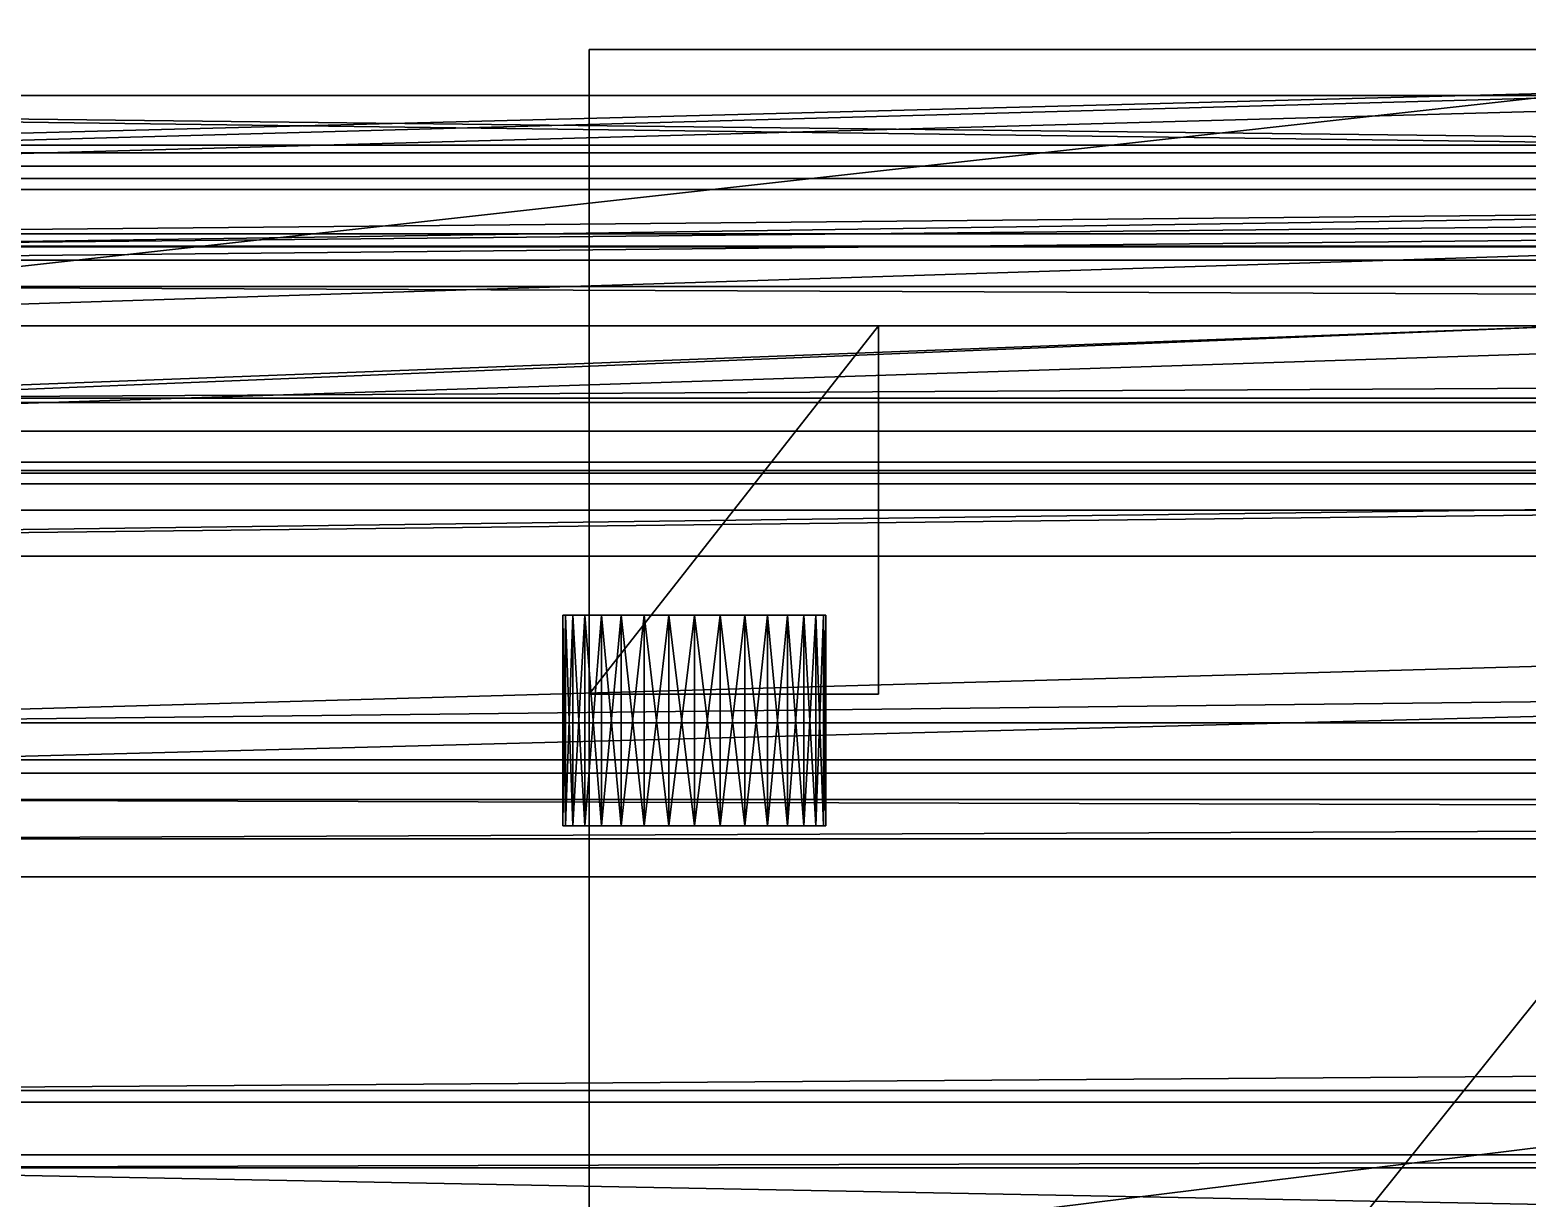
# Model space of a CAD drawing. Header units: millimetres. Extents: x -18 to 4450, y -985 to 970.
# Drawn here: x 1277.5 to 1391.3, y -878.3 to -789.5 of the extents above; entities that cross this region are included whole.
import ezdxf

# ---------------------------------------------------------------- set-up
doc = ezdxf.new("R2010")
doc.units = ezdxf.units.MM
for name, color, linetype in [('body__left_beltline_trim_front_door', 9, 'CONTINUOUS'), ('body__left_door_open_reference', 40, 'CONTINUOUS'), ('body__left_door_outer_skin_lower_pressing', 40, 'CONTINUOUS'), ('body__left_door_outer_skin_tapered_surface', 40, 'CONTINUOUS'), ('body__left_door_outer_skin_upper_pressing', 8, 'CONTINUOUS'), ('body__left_door_skin_lower_recess_shadow', 8, 'CONTINUOUS'), ('body__left_door_window_bottom_frame', 250, 'CONTINUOUS'), ('body__left_door_window_top_frame', 250, 'CONTINUOUS'), ('body__left_front_door_lower_weather_strip', 250, 'CONTINUOUS'), ('body__left_mirror_arm', 9, 'CONTINUOUS'), ('body__left_mirror_mount_screw_1', 9, 'CONTINUOUS'), ('body__left_mirror_mount_screw_2', 9, 'CONTINUOUS'), ('body__left_side_step_tread_strip_2', 9, 'CONTINUOUS'), ('hard_top__left_hardtop_lower_retainer_rail', 9, 'CONTINUOUS'), ('hard_top__left_hardtop_lower_side_roll_surface', 8, 'CONTINUOUS'), ('hard_top__left_hardtop_side_panel', 40, 'CONTINUOUS'), ('hard_top__left_hardtop_side_tapered_upper_skin', 40, 'CONTINUOUS'), ('hard_top__left_hardtop_vertical_joint_1', 250, 'CONTINUOUS'), ('hard_top__left_roof_drip_rail_outer_shadow', 8, 'CONTINUOUS')]:
    doc.layers.add(name, color=color, linetype=linetype)

msp = doc.modelspace()

# ---------------------------------------------------------------- linework, layer by layer
at = {"layer": 'body__left_beltline_trim_front_door'}
for points in [[(1139.999986, -823.000014, 1118.000031), (1139.999986, -823.000014, 1146.000028), (1919.999957, -823.000014, 1146.000028)], [(1139.999986, -823.000014, 1118.000031), (1919.999957, -823.000014, 1146.000028), (1919.999957, -823.000014, 1118.000031)], [(1139.999986, -845.000029, 1146.000028), (1919.999957, -845.000029, 1146.000028), (1919.999957, -823.000014, 1146.000028)], [(1139.999986, -845.000029, 1146.000028), (1919.999957, -823.000014, 1146.000028), (1139.999986, -823.000014, 1146.000028)], [(1139.999986, -845.000029, 1118.000031), (1139.999986, -823.000014, 1118.000031), (1919.999957, -823.000014, 1118.000031)], [(1139.999986, -845.000029, 1118.000031), (1919.999957, -823.000014, 1118.000031), (1919.999957, -845.000029, 1118.000031)], [(1139.999986, -845.000029, 1118.000031), (1919.999957, -845.000029, 1118.000031), (1919.999957, -845.000029, 1146.000028)], [(1139.999986, -845.000029, 1118.000031), (1919.999957, -845.000029, 1146.000028), (1139.999986, -845.000029, 1146.000028)]]:
    msp.add_3dface(points, dxfattribs=at)
at = {"layer": 'body__left_door_open_reference'}
for points in [[(1194.700003, -875, 774.699986), (1194.700003, -875, 1595.299959), (1965.299964, -875, 1595.299959)], [(1194.700003, -875, 774.699986), (1965.299964, -875, 1595.299959), (1965.299964, -875, 774.699986)], [(1194.700003, -875, 774.699986), (1194.700003, -889.699996, 759.99999), (1965.299964, -889.699996, 759.99999)], [(1194.700003, -875, 774.699986), (1965.299964, -889.699996, 759.99999), (1965.299964, -875, 774.699986)], [(1194.700003, -875, 1595.299959), (1194.700003, -889.699996, 1610.000014), (1965.299964, -889.699996, 1610.000014)], [(1194.700003, -875, 1595.299959), (1965.299964, -889.699996, 1610.000014), (1965.299964, -875, 1595.299959)]]:
    msp.add_3dface(points, dxfattribs=at)
at = {"layer": 'body__left_door_outer_skin_lower_pressing'}
for points in [[(1242.140055, -799.860001, 949.999988), (1952.859998, -799.860001, 949.999988), (1952.859998, -780.139983, 949.999988)], [(1242.140055, -799.860001, 949.999988), (1952.859998, -780.139983, 949.999988), (1242.140055, -780.139983, 949.999988)], [(1242.140055, -799.860001, 845.000029), (1242.140055, -780.139983, 845.000029), (1952.859998, -780.139983, 845.000029)], [(1242.140055, -799.860001, 845.000029), (1952.859998, -780.139983, 845.000029), (1952.859998, -799.860001, 845.000029)], [(1242.140055, -806.999981, 852.140009), (1242.140055, -799.860001, 845.000029), (1952.859998, -799.860001, 845.000029)], [(1242.140055, -806.999981, 852.140009), (1952.859998, -799.860001, 845.000029), (1952.859998, -806.999981, 852.140009)], [(1242.140055, -806.999981, 942.860007), (1242.140055, -799.860001, 949.999988), (1952.859998, -799.860001, 949.999988)], [(1242.140055, -806.999981, 942.860007), (1952.859998, -799.860001, 949.999988), (1952.859998, -806.999981, 942.860007)], [(1242.140055, -806.999981, 852.140009), (1952.859998, -806.999981, 852.140009), (1952.859998, -806.999981, 942.860007)], [(1242.140055, -806.999981, 852.140009), (1952.859998, -806.999981, 942.860007), (1242.140055, -806.999981, 942.860007)]]:
    msp.add_3dface(points, dxfattribs=at)
at = {"layer": 'body__left_door_outer_skin_tapered_surface'}
for points in [[(1128.000021, -824.000001, 748.000026), (1128.000021, -734.000027, 748.000026), (1937.999964, -734.000027, 748.000026)], [(1128.000021, -824.000001, 748.000026), (1937.999964, -734.000027, 748.000026), (1937.999964, -824.000001, 748.000026)], [(1128.000021, -824.000001, 1269.999981), (1937.999964, -824.000001, 1307.999969), (1937.999964, -734.000027, 1307.999969)], [(1128.000021, -824.000001, 1269.999981), (1937.999964, -734.000027, 1307.999969), (1128.000021, -734.000027, 1269.999981)], [(1937.999964, -824.000001, 748.000026), (1937.999964, -824.000001, 1307.999969), (1128.000021, -824.000001, 1269.999981)], [(1937.999964, -824.000001, 748.000026), (1128.000021, -824.000001, 1269.999981), (1128.000021, -824.000001, 748.000026)]]:
    msp.add_3dface(points, dxfattribs=at)
at = {"layer": 'body__left_door_outer_skin_upper_pressing'}
for points in [[(1242.140055, -798.860013, 1110.000014), (1952.859998, -798.860013, 1110.000014), (1952.859998, -779.139996, 1110.000014)], [(1242.140055, -798.860013, 1110.000014), (1952.859998, -779.139996, 1110.000014), (1242.140055, -779.139996, 1110.000014)], [(1242.140055, -798.860013, 1039.999962), (1242.140055, -779.139996, 1039.999962), (1952.859998, -779.139996, 1039.999962)], [(1242.140055, -798.860013, 1039.999962), (1952.859998, -779.139996, 1039.999962), (1952.859998, -798.860013, 1039.999962)], [(1242.140055, -805.999994, 1047.140002), (1242.140055, -798.860013, 1039.999962), (1952.859998, -798.860013, 1039.999962)], [(1242.140055, -805.999994, 1047.140002), (1952.859998, -798.860013, 1039.999962), (1952.859998, -805.999994, 1047.140002)], [(1242.140055, -805.999994, 1102.859974), (1242.140055, -798.860013, 1110.000014), (1952.859998, -798.860013, 1110.000014)], [(1242.140055, -805.999994, 1102.859974), (1952.859998, -798.860013, 1110.000014), (1952.859998, -805.999994, 1102.859974)], [(1242.140055, -805.999994, 1047.140002), (1952.859998, -805.999994, 1047.140002), (1952.859998, -805.999994, 1102.859974)], [(1242.140055, -805.999994, 1047.140002), (1952.859998, -805.999994, 1102.859974), (1242.140055, -805.999994, 1102.859974)]]:
    msp.add_3dface(points, dxfattribs=at)
at = {"layer": 'body__left_door_skin_lower_recess_shadow'}
for points in [[(1241.719961, -798.280001, 961.000025), (1953.279972, -798.280001, 961.000025), (1953.279972, -779.720008, 961.000025)], [(1241.719961, -798.280001, 961.000025), (1953.279972, -779.720008, 961.000025), (1241.719961, -779.720008, 961.000025)], [(1241.719961, -798.280001, 884.99999), (1241.719961, -779.720008, 884.99999), (1953.279972, -779.720008, 884.99999)], [(1241.719961, -798.280001, 884.99999), (1953.279972, -779.720008, 884.99999), (1953.279972, -798.280001, 884.99999)], [(1241.719961, -805.000007, 891.719997), (1241.719961, -798.280001, 884.99999), (1953.279972, -798.280001, 884.99999)], [(1241.719961, -805.000007, 891.719997), (1953.279972, -798.280001, 884.99999), (1953.279972, -805.000007, 891.719997)], [(1241.719961, -805.000007, 954.280019), (1241.719961, -798.280001, 961.000025), (1953.279972, -798.280001, 961.000025)], [(1241.719961, -805.000007, 954.280019), (1953.279972, -798.280001, 961.000025), (1953.279972, -805.000007, 954.280019)], [(1241.719961, -805.000007, 891.719997), (1953.279972, -805.000007, 891.719997), (1953.279972, -805.000007, 954.280019)], [(1241.719961, -805.000007, 891.719997), (1953.279972, -805.000007, 954.280019), (1241.719961, -805.000007, 954.280019)]]:
    msp.add_3dface(points, dxfattribs=at)
at = {"layer": 'body__left_door_window_bottom_frame'}
for points in [[(1121.299982, -794.499993, 1192.299962), (1121.299982, -794.499993, 1209.699988), (1668.69998, -794.499993, 1209.699988)], [(1121.299982, -794.499993, 1192.299962), (1668.69998, -794.499993, 1209.699988), (1668.69998, -794.499993, 1192.299962)], [(1121.299982, -794.499993, 1192.299962), (1121.299982, -800.800025, 1185.99999), (1668.69998, -800.800025, 1185.99999)], [(1121.299982, -794.499993, 1192.299962), (1668.69998, -800.800025, 1185.99999), (1668.69998, -794.499993, 1192.299962)], [(1121.299982, -794.499993, 1209.699988), (1121.299982, -800.800025, 1215.999961), (1668.69998, -800.800025, 1215.999961)], [(1121.299982, -794.499993, 1209.699988), (1668.69998, -800.800025, 1215.999961), (1668.69998, -794.499993, 1209.699988)], [(1121.299982, -823.199987, 1215.999961), (1668.69998, -823.199987, 1215.999961), (1668.69998, -800.800025, 1215.999961)], [(1121.299982, -823.199987, 1215.999961), (1668.69998, -800.800025, 1215.999961), (1121.299982, -800.800025, 1215.999961)], [(1121.299982, -823.199987, 1185.99999), (1121.299982, -800.800025, 1185.99999), (1668.69998, -800.800025, 1185.99999)], [(1121.299982, -823.199987, 1185.99999), (1668.69998, -800.800025, 1185.99999), (1668.69998, -823.199987, 1185.99999)], [(1121.299982, -829.50002, 1192.299962), (1121.299982, -823.199987, 1185.99999), (1668.69998, -823.199987, 1185.99999)], [(1121.299982, -829.50002, 1192.299962), (1668.69998, -823.199987, 1185.99999), (1668.69998, -829.50002, 1192.299962)], [(1121.299982, -829.50002, 1209.699988), (1121.299982, -823.199987, 1215.999961), (1668.69998, -823.199987, 1215.999961)], [(1121.299982, -829.50002, 1209.699988), (1668.69998, -823.199987, 1215.999961), (1668.69998, -829.50002, 1209.699988)], [(1121.299982, -829.50002, 1192.299962), (1668.69998, -829.50002, 1192.299962), (1668.69998, -829.50002, 1209.699988)], [(1121.299982, -829.50002, 1192.299962), (1668.69998, -829.50002, 1209.699988), (1121.299982, -829.50002, 1209.699988)]]:
    msp.add_3dface(points, dxfattribs=at)
at = {"layer": 'body__left_door_window_top_frame'}
for points in [[(1122.14005, -794.499993, 1553.140044), (1122.14005, -794.499993, 1572.860003), (1667.860031, -794.499993, 1572.860003)], [(1122.14005, -794.499993, 1553.140044), (1667.860031, -794.499993, 1572.860003), (1667.860031, -794.499993, 1553.140044)], [(1122.14005, -794.499993, 1553.140044), (1122.14005, -801.639974, 1546.000004), (1667.860031, -801.639974, 1546.000004)], [(1122.14005, -794.499993, 1553.140044), (1667.860031, -801.639974, 1546.000004), (1667.860031, -794.499993, 1553.140044)], [(1122.14005, -794.499993, 1572.860003), (1122.14005, -801.639974, 1580.000043), (1667.860031, -801.639974, 1580.000043)], [(1122.14005, -794.499993, 1572.860003), (1667.860031, -801.639974, 1580.000043), (1667.860031, -794.499993, 1572.860003)], [(1122.14005, -822.359979, 1580.000043), (1667.860031, -822.359979, 1580.000043), (1667.860031, -801.639974, 1580.000043)], [(1122.14005, -822.359979, 1580.000043), (1667.860031, -801.639974, 1580.000043), (1122.14005, -801.639974, 1580.000043)], [(1122.14005, -822.359979, 1546.000004), (1122.14005, -801.639974, 1546.000004), (1667.860031, -801.639974, 1546.000004)], [(1122.14005, -822.359979, 1546.000004), (1667.860031, -801.639974, 1546.000004), (1667.860031, -822.359979, 1546.000004)], [(1122.14005, -829.50002, 1553.140044), (1122.14005, -822.359979, 1546.000004), (1667.860031, -822.359979, 1546.000004)], [(1122.14005, -829.50002, 1553.140044), (1667.860031, -822.359979, 1546.000004), (1667.860031, -829.50002, 1553.140044)], [(1122.14005, -829.50002, 1572.860003), (1122.14005, -822.359979, 1580.000043), (1667.860031, -822.359979, 1580.000043)], [(1122.14005, -829.50002, 1572.860003), (1667.860031, -822.359979, 1580.000043), (1667.860031, -829.50002, 1572.860003)], [(1122.14005, -829.50002, 1553.140044), (1667.860031, -829.50002, 1553.140044), (1667.860031, -829.50002, 1572.860003)], [(1122.14005, -829.50002, 1553.140044), (1667.860031, -829.50002, 1572.860003), (1122.14005, -829.50002, 1572.860003)]]:
    msp.add_3dface(points, dxfattribs=at)
at = {"layer": 'body__left_front_door_lower_weather_strip'}
for points in [[(1228.000045, -825.999975, 741.999984), (1228.000045, -825.999975, 763.999999), (1988.000035, -825.999975, 763.999999)], [(1228.000045, -825.999975, 741.999984), (1988.000035, -825.999975, 763.999999), (1988.000035, -825.999975, 741.999984)], [(1228.000045, -846.000016, 763.999999), (1988.000035, -846.000016, 763.999999), (1988.000035, -825.999975, 763.999999)], [(1228.000045, -846.000016, 763.999999), (1988.000035, -825.999975, 763.999999), (1228.000045, -825.999975, 763.999999)], [(1228.000045, -846.000016, 741.999984), (1228.000045, -825.999975, 741.999984), (1988.000035, -825.999975, 741.999984)], [(1228.000045, -846.000016, 741.999984), (1988.000035, -825.999975, 741.999984), (1988.000035, -846.000016, 741.999984)], [(1228.000045, -846.000016, 741.999984), (1988.000035, -846.000016, 741.999984), (1988.000035, -846.000016, 763.999999)], [(1228.000045, -846.000016, 741.999984), (1988.000035, -846.000016, 763.999999), (1228.000045, -846.000016, 763.999999)]]:
    msp.add_3dface(points, dxfattribs=at)
at = {"layer": 'body__left_mirror_arm'}
for points in [[(1210.000038, -870.999992, 1240.00001), (1210.000038, -870.999992, 1271.999955), (1419.999957, -870.999992, 1271.999955)], [(1210.000038, -870.999992, 1240.00001), (1419.999957, -870.999992, 1271.999955), (1419.999957, -870.999992, 1240.00001)], [(1210.000038, -897.000015, 1271.999955), (1419.999957, -897.000015, 1271.999955), (1419.999957, -870.999992, 1271.999955)], [(1210.000038, -897.000015, 1271.999955), (1419.999957, -870.999992, 1271.999955), (1210.000038, -870.999992, 1271.999955)], [(1210.000038, -897.000015, 1240.00001), (1210.000038, -870.999992, 1240.00001), (1419.999957, -870.999992, 1240.00001)], [(1210.000038, -897.000015, 1240.00001), (1419.999957, -870.999992, 1240.00001), (1419.999957, -897.000015, 1240.00001)]]:
    msp.add_3dface(points, dxfattribs=at)
at = {"layer": 'body__left_mirror_mount_screw_1'}
for points in [[(1318.192124, -850.000024, 1249.950886), (1318.192124, -833.999991, 1249.950886), (1317.999959, -833.999991, 1248.000026)], [(1318.192124, -850.000024, 1249.950886), (1317.999959, -833.999991, 1248.000026), (1317.999959, -850.000024, 1248.000026)], [(1327.999949, -833.999991, 1248.000026), (1318.192124, -833.999991, 1249.950886), (1317.999959, -833.999991, 1248.000026)], [(1317.999959, -850.000024, 1248.000026), (1317.999959, -833.999991, 1248.000026), (1318.192124, -833.999991, 1246.049047)], [(1317.999959, -850.000024, 1248.000026), (1318.192124, -833.999991, 1246.049047), (1318.192124, -850.000024, 1246.049047)], [(1327.999949, -833.999991, 1248.000026), (1317.999959, -833.999991, 1248.000026), (1318.192124, -833.999991, 1246.049047)], [(1318.76123, -850.000024, 1251.826882), (1318.76123, -833.999991, 1251.826882), (1318.192124, -833.999991, 1249.950886)], [(1318.76123, -850.000024, 1251.826882), (1318.192124, -833.999991, 1249.950886), (1318.192124, -850.000024, 1249.950886)], [(1327.999949, -833.999991, 1248.000026), (1318.76123, -833.999991, 1251.826882), (1318.192124, -833.999991, 1249.950886)], [(1318.192124, -850.000024, 1246.049047), (1318.192124, -833.999991, 1246.049047), (1318.76123, -833.999991, 1244.173169)], [(1318.192124, -850.000024, 1246.049047), (1318.76123, -833.999991, 1244.173169), (1318.76123, -850.000024, 1244.173169)], [(1327.999949, -833.999991, 1248.000026), (1318.192124, -833.999991, 1246.049047), (1318.76123, -833.999991, 1244.173169)], [(1319.68534, -850.000024, 1253.555655), (1319.68534, -833.999991, 1253.555655), (1318.76123, -833.999991, 1251.826882)], [(1319.68534, -850.000024, 1253.555655), (1318.76123, -833.999991, 1251.826882), (1318.76123, -850.000024, 1251.826882)], [(1327.999949, -833.999991, 1248.000026), (1319.68534, -833.999991, 1253.555655), (1318.76123, -833.999991, 1251.826882)], [(1318.76123, -850.000024, 1244.173169), (1318.76123, -833.999991, 1244.173169), (1319.68534, -833.999991, 1242.444277)], [(1318.76123, -850.000024, 1244.173169), (1319.68534, -833.999991, 1242.444277), (1319.68534, -850.000024, 1242.444277)], [(1327.999949, -833.999991, 1248.000026), (1318.76123, -833.999991, 1244.173169), (1319.68534, -833.999991, 1242.444277)], [(1320.928931, -850.000024, 1255.071044), (1320.928931, -833.999991, 1255.071044), (1319.68534, -833.999991, 1253.555655)], [(1320.928931, -850.000024, 1255.071044), (1319.68534, -833.999991, 1253.555655), (1319.68534, -850.000024, 1253.555655)], [(1327.999949, -833.999991, 1248.000026), (1320.928931, -833.999991, 1255.071044), (1319.68534, -833.999991, 1253.555655)], [(1319.68534, -850.000024, 1242.444277), (1319.68534, -833.999991, 1242.444277), (1320.928931, -833.999991, 1240.928888)], [(1319.68534, -850.000024, 1242.444277), (1320.928931, -833.999991, 1240.928888), (1320.928931, -850.000024, 1240.928888)], [(1327.999949, -833.999991, 1248.000026), (1319.68534, -833.999991, 1242.444277), (1320.928931, -833.999991, 1240.928888)], [(1322.44432, -850.000024, 1256.314754), (1322.44432, -833.999991, 1256.314754), (1320.928931, -833.999991, 1255.071044)], [(1322.44432, -850.000024, 1256.314754), (1320.928931, -833.999991, 1255.071044), (1320.928931, -850.000024, 1255.071044)], [(1327.999949, -833.999991, 1248.000026), (1322.44432, -833.999991, 1256.314754), (1320.928931, -833.999991, 1255.071044)], [(1320.928931, -850.000024, 1240.928888), (1320.928931, -833.999991, 1240.928888), (1322.44432, -833.999991, 1239.685297)], [(1320.928931, -850.000024, 1240.928888), (1322.44432, -833.999991, 1239.685297), (1322.44432, -850.000024, 1239.685297)], [(1327.999949, -833.999991, 1248.000026), (1320.928931, -833.999991, 1240.928888), (1322.44432, -833.999991, 1239.685297)], [(1324.173212, -850.000024, 1257.238746), (1324.173212, -833.999991, 1257.238746), (1322.44432, -833.999991, 1256.314754)], [(1324.173212, -850.000024, 1257.238746), (1322.44432, -833.999991, 1256.314754), (1322.44432, -850.000024, 1256.314754)], [(1327.999949, -833.999991, 1248.000026), (1324.173212, -833.999991, 1257.238746), (1322.44432, -833.999991, 1256.314754)], [(1322.44432, -850.000024, 1239.685297), (1322.44432, -833.999991, 1239.685297), (1324.173212, -833.999991, 1238.761187)], [(1322.44432, -850.000024, 1239.685297), (1324.173212, -833.999991, 1238.761187), (1324.173212, -850.000024, 1238.761187)], [(1327.999949, -833.999991, 1248.000026), (1322.44432, -833.999991, 1239.685297), (1324.173212, -833.999991, 1238.761187)], [(1326.049089, -850.000024, 1257.807851), (1326.049089, -833.999991, 1257.807851), (1324.173212, -833.999991, 1257.238746)], [(1326.049089, -850.000024, 1257.807851), (1324.173212, -833.999991, 1257.238746), (1324.173212, -850.000024, 1257.238746)], [(1327.999949, -833.999991, 1248.000026), (1326.049089, -833.999991, 1257.807851), (1324.173212, -833.999991, 1257.238746)], [(1324.173212, -850.000024, 1238.761187), (1324.173212, -833.999991, 1238.761187), (1326.049089, -833.999991, 1238.192201)], [(1324.173212, -850.000024, 1238.761187), (1326.049089, -833.999991, 1238.192201), (1326.049089, -850.000024, 1238.192201)], [(1327.999949, -833.999991, 1248.000026), (1324.173212, -833.999991, 1238.761187), (1326.049089, -833.999991, 1238.192201)], [(1327.999949, -850.000024, 1258.000016), (1327.999949, -833.999991, 1258.000016), (1326.049089, -833.999991, 1257.807851)], [(1327.999949, -850.000024, 1258.000016), (1326.049089, -833.999991, 1257.807851), (1326.049089, -850.000024, 1257.807851)], [(1327.999949, -833.999991, 1248.000026), (1327.999949, -833.999991, 1258.000016), (1326.049089, -833.999991, 1257.807851)], [(1326.049089, -850.000024, 1238.192201), (1326.049089, -833.999991, 1238.192201), (1327.999949, -833.999991, 1238.000035)], [(1326.049089, -850.000024, 1238.192201), (1327.999949, -833.999991, 1238.000035), (1327.999949, -850.000024, 1238.000035)], [(1327.999949, -833.999991, 1248.000026), (1326.049089, -833.999991, 1238.192201), (1327.999949, -833.999991, 1238.000035)], [(1327.999949, -833.999991, 1248.000026), (1338.000059, -833.999991, 1248.000026), (1337.807894, -833.999991, 1249.950886)], [(1327.999949, -833.999991, 1248.000026), (1337.807894, -833.999991, 1249.950886), (1337.238789, -833.999991, 1251.826882)], [(1327.999949, -833.999991, 1248.000026), (1337.238789, -833.999991, 1251.826882), (1336.314678, -833.999991, 1253.555655)], [(1327.999949, -833.999991, 1248.000026), (1336.314678, -833.999991, 1253.555655), (1335.071087, -833.999991, 1255.071044)], [(1327.999949, -833.999991, 1248.000026), (1335.071087, -833.999991, 1255.071044), (1333.555698, -833.999991, 1256.314754)], [(1327.999949, -833.999991, 1248.000026), (1333.555698, -833.999991, 1256.314754), (1331.826806, -833.999991, 1257.238746)], [(1327.999949, -833.999991, 1248.000026), (1331.826806, -833.999991, 1257.238746), (1329.950929, -833.999991, 1257.807851)], [(1329.950929, -850.000024, 1257.807851), (1329.950929, -833.999991, 1257.807851), (1327.999949, -833.999991, 1258.000016)], [(1329.950929, -850.000024, 1257.807851), (1327.999949, -833.999991, 1258.000016), (1327.999949, -850.000024, 1258.000016)], [(1327.999949, -833.999991, 1248.000026), (1329.950929, -833.999991, 1257.807851), (1327.999949, -833.999991, 1258.000016)], [(1327.999949, -850.000024, 1238.000035), (1327.999949, -833.999991, 1238.000035), (1329.950929, -833.999991, 1238.192201)], [(1327.999949, -850.000024, 1238.000035), (1329.950929, -833.999991, 1238.192201), (1329.950929, -850.000024, 1238.192201)], [(1327.999949, -833.999991, 1248.000026), (1327.999949, -833.999991, 1238.000035), (1329.950929, -833.999991, 1238.192201)], [(1327.999949, -833.999991, 1248.000026), (1329.950929, -833.999991, 1238.192201), (1331.826806, -833.999991, 1238.761187)], [(1327.999949, -833.999991, 1248.000026), (1331.826806, -833.999991, 1238.761187), (1333.555698, -833.999991, 1239.685297)], [(1327.999949, -833.999991, 1248.000026), (1333.555698, -833.999991, 1239.685297), (1335.071087, -833.999991, 1240.928888)], [(1327.999949, -833.999991, 1248.000026), (1335.071087, -833.999991, 1240.928888), (1336.314678, -833.999991, 1242.444277)], [(1327.999949, -833.999991, 1248.000026), (1336.314678, -833.999991, 1242.444277), (1337.238789, -833.999991, 1244.173169)], [(1327.999949, -833.999991, 1248.000026), (1337.238789, -833.999991, 1244.173169), (1337.807894, -833.999991, 1246.049047)], [(1327.999949, -833.999991, 1248.000026), (1337.807894, -833.999991, 1246.049047), (1338.000059, -833.999991, 1248.000026)], [(1331.826806, -850.000024, 1257.238746), (1331.826806, -833.999991, 1257.238746), (1329.950929, -833.999991, 1257.807851)], [(1331.826806, -850.000024, 1257.238746), (1329.950929, -833.999991, 1257.807851), (1329.950929, -850.000024, 1257.807851)], [(1329.950929, -850.000024, 1238.192201), (1329.950929, -833.999991, 1238.192201), (1331.826806, -833.999991, 1238.761187)], [(1329.950929, -850.000024, 1238.192201), (1331.826806, -833.999991, 1238.761187), (1331.826806, -850.000024, 1238.761187)], [(1333.555698, -850.000024, 1256.314754), (1333.555698, -833.999991, 1256.314754), (1331.826806, -833.999991, 1257.238746)], [(1333.555698, -850.000024, 1256.314754), (1331.826806, -833.999991, 1257.238746), (1331.826806, -850.000024, 1257.238746)], [(1331.826806, -850.000024, 1238.761187), (1331.826806, -833.999991, 1238.761187), (1333.555698, -833.999991, 1239.685297)], [(1331.826806, -850.000024, 1238.761187), (1333.555698, -833.999991, 1239.685297), (1333.555698, -850.000024, 1239.685297)], [(1335.071087, -850.000024, 1255.071044), (1335.071087, -833.999991, 1255.071044), (1333.555698, -833.999991, 1256.314754)], [(1335.071087, -850.000024, 1255.071044), (1333.555698, -833.999991, 1256.314754), (1333.555698, -850.000024, 1256.314754)], [(1333.555698, -850.000024, 1239.685297), (1333.555698, -833.999991, 1239.685297), (1335.071087, -833.999991, 1240.928888)], [(1333.555698, -850.000024, 1239.685297), (1335.071087, -833.999991, 1240.928888), (1335.071087, -850.000024, 1240.928888)], [(1336.314678, -850.000024, 1253.555655), (1336.314678, -833.999991, 1253.555655), (1335.071087, -833.999991, 1255.071044)], [(1336.314678, -850.000024, 1253.555655), (1335.071087, -833.999991, 1255.071044), (1335.071087, -850.000024, 1255.071044)], [(1335.071087, -850.000024, 1240.928888), (1335.071087, -833.999991, 1240.928888), (1336.314678, -833.999991, 1242.444277)], [(1335.071087, -850.000024, 1240.928888), (1336.314678, -833.999991, 1242.444277), (1336.314678, -850.000024, 1242.444277)], [(1337.238789, -850.000024, 1251.826882), (1337.238789, -833.999991, 1251.826882), (1336.314678, -833.999991, 1253.555655)], [(1337.238789, -850.000024, 1251.826882), (1336.314678, -833.999991, 1253.555655), (1336.314678, -850.000024, 1253.555655)], [(1336.314678, -850.000024, 1242.444277), (1336.314678, -833.999991, 1242.444277), (1337.238789, -833.999991, 1244.173169)], [(1336.314678, -850.000024, 1242.444277), (1337.238789, -833.999991, 1244.173169), (1337.238789, -850.000024, 1244.173169)], [(1337.807894, -850.000024, 1249.950886), (1337.807894, -833.999991, 1249.950886), (1337.238789, -833.999991, 1251.826882)], [(1337.807894, -850.000024, 1249.950886), (1337.238789, -833.999991, 1251.826882), (1337.238789, -850.000024, 1251.826882)], [(1337.238789, -850.000024, 1244.173169), (1337.238789, -833.999991, 1244.173169), (1337.807894, -833.999991, 1246.049047)], [(1337.238789, -850.000024, 1244.173169), (1337.807894, -833.999991, 1246.049047), (1337.807894, -850.000024, 1246.049047)], [(1338.000059, -850.000024, 1248.000026), (1338.000059, -833.999991, 1248.000026), (1337.807894, -833.999991, 1249.950886)], [(1338.000059, -850.000024, 1248.000026), (1337.807894, -833.999991, 1249.950886), (1337.807894, -850.000024, 1249.950886)], [(1337.807894, -850.000024, 1246.049047), (1337.807894, -833.999991, 1246.049047), (1338.000059, -833.999991, 1248.000026)], [(1337.807894, -850.000024, 1246.049047), (1338.000059, -833.999991, 1248.000026), (1338.000059, -850.000024, 1248.000026)], [(1327.999949, -850.000024, 1248.000026), (1317.999959, -850.000024, 1248.000026), (1318.192124, -850.000024, 1249.950886)], [(1327.999949, -850.000024, 1248.000026), (1318.192124, -850.000024, 1246.049047), (1317.999959, -850.000024, 1248.000026)], [(1327.999949, -850.000024, 1248.000026), (1318.192124, -850.000024, 1249.950886), (1318.76123, -850.000024, 1251.826882)], [(1327.999949, -850.000024, 1248.000026), (1318.76123, -850.000024, 1244.173169), (1318.192124, -850.000024, 1246.049047)], [(1327.999949, -850.000024, 1248.000026), (1318.76123, -850.000024, 1251.826882), (1319.68534, -850.000024, 1253.555655)], [(1327.999949, -850.000024, 1248.000026), (1319.68534, -850.000024, 1242.444277), (1318.76123, -850.000024, 1244.173169)], [(1327.999949, -850.000024, 1248.000026), (1319.68534, -850.000024, 1253.555655), (1320.928931, -850.000024, 1255.071044)], [(1327.999949, -850.000024, 1248.000026), (1320.928931, -850.000024, 1240.928888), (1319.68534, -850.000024, 1242.444277)], [(1327.999949, -850.000024, 1248.000026), (1320.928931, -850.000024, 1255.071044), (1322.44432, -850.000024, 1256.314754)], [(1327.999949, -850.000024, 1248.000026), (1322.44432, -850.000024, 1239.685297), (1320.928931, -850.000024, 1240.928888)], [(1327.999949, -850.000024, 1248.000026), (1322.44432, -850.000024, 1256.314754), (1324.173212, -850.000024, 1257.238746)], [(1327.999949, -850.000024, 1248.000026), (1324.173212, -850.000024, 1238.761187), (1322.44432, -850.000024, 1239.685297)], [(1327.999949, -850.000024, 1248.000026), (1324.173212, -850.000024, 1257.238746), (1326.049089, -850.000024, 1257.807851)], [(1327.999949, -850.000024, 1248.000026), (1326.049089, -850.000024, 1238.192201), (1324.173212, -850.000024, 1238.761187)], [(1327.999949, -850.000024, 1248.000026), (1326.049089, -850.000024, 1257.807851), (1327.999949, -850.000024, 1258.000016)], [(1327.999949, -850.000024, 1248.000026), (1327.999949, -850.000024, 1238.000035), (1326.049089, -850.000024, 1238.192201)], [(1327.999949, -850.000024, 1248.000026), (1337.807894, -850.000024, 1249.950886), (1338.000059, -850.000024, 1248.000026)], [(1327.999949, -850.000024, 1248.000026), (1337.238789, -850.000024, 1251.826882), (1337.807894, -850.000024, 1249.950886)], [(1327.999949, -850.000024, 1248.000026), (1336.314678, -850.000024, 1253.555655), (1337.238789, -850.000024, 1251.826882)], [(1327.999949, -850.000024, 1248.000026), (1335.071087, -850.000024, 1255.071044), (1336.314678, -850.000024, 1253.555655)], [(1327.999949, -850.000024, 1248.000026), (1333.555698, -850.000024, 1256.314754), (1335.071087, -850.000024, 1255.071044)], [(1327.999949, -850.000024, 1248.000026), (1331.826806, -850.000024, 1257.238746), (1333.555698, -850.000024, 1256.314754)], [(1327.999949, -850.000024, 1248.000026), (1329.950929, -850.000024, 1257.807851), (1331.826806, -850.000024, 1257.238746)], [(1327.999949, -850.000024, 1248.000026), (1327.999949, -850.000024, 1258.000016), (1329.950929, -850.000024, 1257.807851)], [(1327.999949, -850.000024, 1248.000026), (1329.950929, -850.000024, 1238.192201), (1327.999949, -850.000024, 1238.000035)], [(1327.999949, -850.000024, 1248.000026), (1331.826806, -850.000024, 1238.761187), (1329.950929, -850.000024, 1238.192201)], [(1327.999949, -850.000024, 1248.000026), (1333.555698, -850.000024, 1239.685297), (1331.826806, -850.000024, 1238.761187)], [(1327.999949, -850.000024, 1248.000026), (1335.071087, -850.000024, 1240.928888), (1333.555698, -850.000024, 1239.685297)], [(1327.999949, -850.000024, 1248.000026), (1336.314678, -850.000024, 1242.444277), (1335.071087, -850.000024, 1240.928888)], [(1327.999949, -850.000024, 1248.000026), (1337.238789, -850.000024, 1244.173169), (1336.314678, -850.000024, 1242.444277)], [(1327.999949, -850.000024, 1248.000026), (1337.807894, -850.000024, 1246.049047), (1337.238789, -850.000024, 1244.173169)], [(1327.999949, -850.000024, 1248.000026), (1338.000059, -850.000024, 1248.000026), (1337.807894, -850.000024, 1246.049047)]]:
    msp.add_3dface(points, dxfattribs=at)
at = {"layer": 'body__left_mirror_mount_screw_2'}
for points in [[(1318.192124, -850.000024, 1143.950939), (1318.192124, -833.999991, 1143.950939), (1317.999959, -833.999991, 1141.99996)], [(1318.192124, -850.000024, 1143.950939), (1317.999959, -833.999991, 1141.99996), (1317.999959, -850.000024, 1141.99996)], [(1327.999949, -833.999991, 1141.99996), (1318.192124, -833.999991, 1143.950939), (1317.999959, -833.999991, 1141.99996)], [(1317.999959, -850.000024, 1141.99996), (1317.999959, -833.999991, 1141.99996), (1318.192124, -833.999991, 1140.0491)], [(1317.999959, -850.000024, 1141.99996), (1318.192124, -833.999991, 1140.0491), (1318.192124, -850.000024, 1140.0491)], [(1327.999949, -833.999991, 1141.99996), (1317.999959, -833.999991, 1141.99996), (1318.192124, -833.999991, 1140.0491)], [(1318.76123, -850.000024, 1145.826817), (1318.76123, -833.999991, 1145.826817), (1318.192124, -833.999991, 1143.950939)], [(1318.76123, -850.000024, 1145.826817), (1318.192124, -833.999991, 1143.950939), (1318.192124, -850.000024, 1143.950939)], [(1327.999949, -833.999991, 1141.99996), (1318.76123, -833.999991, 1145.826817), (1318.192124, -833.999991, 1143.950939)], [(1318.192124, -850.000024, 1140.0491), (1318.192124, -833.999991, 1140.0491), (1318.76123, -833.999991, 1138.173223)], [(1318.192124, -850.000024, 1140.0491), (1318.76123, -833.999991, 1138.173223), (1318.76123, -850.000024, 1138.173223)], [(1327.999949, -833.999991, 1141.99996), (1318.192124, -833.999991, 1140.0491), (1318.76123, -833.999991, 1138.173223)], [(1319.68534, -850.000024, 1147.555709), (1319.68534, -833.999991, 1147.555709), (1318.76123, -833.999991, 1145.826817)], [(1319.68534, -850.000024, 1147.555709), (1318.76123, -833.999991, 1145.826817), (1318.76123, -850.000024, 1145.826817)], [(1327.999949, -833.999991, 1141.99996), (1319.68534, -833.999991, 1147.555709), (1318.76123, -833.999991, 1145.826817)], [(1318.76123, -850.000024, 1138.173223), (1318.76123, -833.999991, 1138.173223), (1319.68534, -833.999991, 1136.44433)], [(1318.76123, -850.000024, 1138.173223), (1319.68534, -833.999991, 1136.44433), (1319.68534, -850.000024, 1136.44433)], [(1327.999949, -833.999991, 1141.99996), (1318.76123, -833.999991, 1138.173223), (1319.68534, -833.999991, 1136.44433)], [(1320.928931, -850.000024, 1149.071097), (1320.928931, -833.999991, 1149.071097), (1319.68534, -833.999991, 1147.555709)], [(1320.928931, -850.000024, 1149.071097), (1319.68534, -833.999991, 1147.555709), (1319.68534, -850.000024, 1147.555709)], [(1327.999949, -833.999991, 1141.99996), (1320.928931, -833.999991, 1149.071097), (1319.68534, -833.999991, 1147.555709)], [(1319.68534, -850.000024, 1136.44433), (1319.68534, -833.999991, 1136.44433), (1320.928931, -833.999991, 1134.928942)], [(1319.68534, -850.000024, 1136.44433), (1320.928931, -833.999991, 1134.928942), (1320.928931, -850.000024, 1134.928942)], [(1327.999949, -833.999991, 1141.99996), (1319.68534, -833.999991, 1136.44433), (1320.928931, -833.999991, 1134.928942)], [(1322.44432, -850.000024, 1150.314689), (1322.44432, -833.999991, 1150.314689), (1320.928931, -833.999991, 1149.071097)], [(1322.44432, -850.000024, 1150.314689), (1320.928931, -833.999991, 1149.071097), (1320.928931, -850.000024, 1149.071097)], [(1327.999949, -833.999991, 1141.99996), (1322.44432, -833.999991, 1150.314689), (1320.928931, -833.999991, 1149.071097)], [(1320.928931, -850.000024, 1134.928942), (1320.928931, -833.999991, 1134.928942), (1322.44432, -833.999991, 1133.68535)], [(1320.928931, -850.000024, 1134.928942), (1322.44432, -833.999991, 1133.68535), (1322.44432, -850.000024, 1133.68535)], [(1327.999949, -833.999991, 1141.99996), (1320.928931, -833.999991, 1134.928942), (1322.44432, -833.999991, 1133.68535)], [(1324.173212, -850.000024, 1151.238799), (1324.173212, -833.999991, 1151.238799), (1322.44432, -833.999991, 1150.314689)], [(1324.173212, -850.000024, 1151.238799), (1322.44432, -833.999991, 1150.314689), (1322.44432, -850.000024, 1150.314689)], [(1327.999949, -833.999991, 1141.99996), (1324.173212, -833.999991, 1151.238799), (1322.44432, -833.999991, 1150.314689)], [(1322.44432, -850.000024, 1133.68535), (1322.44432, -833.999991, 1133.68535), (1324.173212, -833.999991, 1132.76124)], [(1322.44432, -850.000024, 1133.68535), (1324.173212, -833.999991, 1132.76124), (1324.173212, -850.000024, 1132.76124)], [(1327.999949, -833.999991, 1141.99996), (1322.44432, -833.999991, 1133.68535), (1324.173212, -833.999991, 1132.76124)], [(1326.049089, -850.000024, 1151.807904), (1326.049089, -833.999991, 1151.807904), (1324.173212, -833.999991, 1151.238799)], [(1326.049089, -850.000024, 1151.807904), (1324.173212, -833.999991, 1151.238799), (1324.173212, -850.000024, 1151.238799)], [(1327.999949, -833.999991, 1141.99996), (1326.049089, -833.999991, 1151.807904), (1324.173212, -833.999991, 1151.238799)], [(1324.173212, -850.000024, 1132.76124), (1324.173212, -833.999991, 1132.76124), (1326.049089, -833.999991, 1132.192135)], [(1324.173212, -850.000024, 1132.76124), (1326.049089, -833.999991, 1132.192135), (1326.049089, -850.000024, 1132.192135)], [(1327.999949, -833.999991, 1141.99996), (1324.173212, -833.999991, 1132.76124), (1326.049089, -833.999991, 1132.192135)], [(1327.999949, -850.000024, 1151.99995), (1327.999949, -833.999991, 1151.99995), (1326.049089, -833.999991, 1151.807904)], [(1327.999949, -850.000024, 1151.99995), (1326.049089, -833.999991, 1151.807904), (1326.049089, -850.000024, 1151.807904)], [(1327.999949, -833.999991, 1141.99996), (1327.999949, -833.999991, 1151.99995), (1326.049089, -833.999991, 1151.807904)], [(1326.049089, -850.000024, 1132.192135), (1326.049089, -833.999991, 1132.192135), (1327.999949, -833.999991, 1131.999969)], [(1326.049089, -850.000024, 1132.192135), (1327.999949, -833.999991, 1131.999969), (1327.999949, -850.000024, 1131.999969)], [(1327.999949, -833.999991, 1141.99996), (1326.049089, -833.999991, 1132.192135), (1327.999949, -833.999991, 1131.999969)], [(1327.999949, -833.999991, 1141.99996), (1338.000059, -833.999991, 1141.99996), (1337.807894, -833.999991, 1143.950939)], [(1327.999949, -833.999991, 1141.99996), (1337.807894, -833.999991, 1143.950939), (1337.238789, -833.999991, 1145.826817)], [(1327.999949, -833.999991, 1141.99996), (1337.238789, -833.999991, 1145.826817), (1336.314678, -833.999991, 1147.555709)], [(1327.999949, -833.999991, 1141.99996), (1336.314678, -833.999991, 1147.555709), (1335.071087, -833.999991, 1149.071097)], [(1327.999949, -833.999991, 1141.99996), (1335.071087, -833.999991, 1149.071097), (1333.555698, -833.999991, 1150.314689)], [(1327.999949, -833.999991, 1141.99996), (1333.555698, -833.999991, 1150.314689), (1331.826806, -833.999991, 1151.238799)], [(1327.999949, -833.999991, 1141.99996), (1331.826806, -833.999991, 1151.238799), (1329.950929, -833.999991, 1151.807904)], [(1329.950929, -850.000024, 1151.807904), (1329.950929, -833.999991, 1151.807904), (1327.999949, -833.999991, 1151.99995)], [(1329.950929, -850.000024, 1151.807904), (1327.999949, -833.999991, 1151.99995), (1327.999949, -850.000024, 1151.99995)], [(1327.999949, -833.999991, 1141.99996), (1329.950929, -833.999991, 1151.807904), (1327.999949, -833.999991, 1151.99995)], [(1327.999949, -850.000024, 1131.999969), (1327.999949, -833.999991, 1131.999969), (1329.950929, -833.999991, 1132.192135)], [(1327.999949, -850.000024, 1131.999969), (1329.950929, -833.999991, 1132.192135), (1329.950929, -850.000024, 1132.192135)], [(1327.999949, -833.999991, 1141.99996), (1327.999949, -833.999991, 1131.999969), (1329.950929, -833.999991, 1132.192135)], [(1327.999949, -833.999991, 1141.99996), (1329.950929, -833.999991, 1132.192135), (1331.826806, -833.999991, 1132.76124)], [(1327.999949, -833.999991, 1141.99996), (1331.826806, -833.999991, 1132.76124), (1333.555698, -833.999991, 1133.68535)], [(1327.999949, -833.999991, 1141.99996), (1333.555698, -833.999991, 1133.68535), (1335.071087, -833.999991, 1134.928942)], [(1327.999949, -833.999991, 1141.99996), (1335.071087, -833.999991, 1134.928942), (1336.314678, -833.999991, 1136.44433)], [(1327.999949, -833.999991, 1141.99996), (1336.314678, -833.999991, 1136.44433), (1337.238789, -833.999991, 1138.173223)], [(1327.999949, -833.999991, 1141.99996), (1337.238789, -833.999991, 1138.173223), (1337.807894, -833.999991, 1140.0491)], [(1327.999949, -833.999991, 1141.99996), (1337.807894, -833.999991, 1140.0491), (1338.000059, -833.999991, 1141.99996)], [(1331.826806, -850.000024, 1151.238799), (1331.826806, -833.999991, 1151.238799), (1329.950929, -833.999991, 1151.807904)], [(1331.826806, -850.000024, 1151.238799), (1329.950929, -833.999991, 1151.807904), (1329.950929, -850.000024, 1151.807904)], [(1329.950929, -850.000024, 1132.192135), (1329.950929, -833.999991, 1132.192135), (1331.826806, -833.999991, 1132.76124)], [(1329.950929, -850.000024, 1132.192135), (1331.826806, -833.999991, 1132.76124), (1331.826806, -850.000024, 1132.76124)], [(1333.555698, -850.000024, 1150.314689), (1333.555698, -833.999991, 1150.314689), (1331.826806, -833.999991, 1151.238799)], [(1333.555698, -850.000024, 1150.314689), (1331.826806, -833.999991, 1151.238799), (1331.826806, -850.000024, 1151.238799)], [(1331.826806, -850.000024, 1132.76124), (1331.826806, -833.999991, 1132.76124), (1333.555698, -833.999991, 1133.68535)], [(1331.826806, -850.000024, 1132.76124), (1333.555698, -833.999991, 1133.68535), (1333.555698, -850.000024, 1133.68535)], [(1335.071087, -850.000024, 1149.071097), (1335.071087, -833.999991, 1149.071097), (1333.555698, -833.999991, 1150.314689)], [(1335.071087, -850.000024, 1149.071097), (1333.555698, -833.999991, 1150.314689), (1333.555698, -850.000024, 1150.314689)], [(1333.555698, -850.000024, 1133.68535), (1333.555698, -833.999991, 1133.68535), (1335.071087, -833.999991, 1134.928942)], [(1333.555698, -850.000024, 1133.68535), (1335.071087, -833.999991, 1134.928942), (1335.071087, -850.000024, 1134.928942)], [(1336.314678, -850.000024, 1147.555709), (1336.314678, -833.999991, 1147.555709), (1335.071087, -833.999991, 1149.071097)], [(1336.314678, -850.000024, 1147.555709), (1335.071087, -833.999991, 1149.071097), (1335.071087, -850.000024, 1149.071097)], [(1335.071087, -850.000024, 1134.928942), (1335.071087, -833.999991, 1134.928942), (1336.314678, -833.999991, 1136.44433)], [(1335.071087, -850.000024, 1134.928942), (1336.314678, -833.999991, 1136.44433), (1336.314678, -850.000024, 1136.44433)], [(1337.238789, -850.000024, 1145.826817), (1337.238789, -833.999991, 1145.826817), (1336.314678, -833.999991, 1147.555709)], [(1337.238789, -850.000024, 1145.826817), (1336.314678, -833.999991, 1147.555709), (1336.314678, -850.000024, 1147.555709)], [(1336.314678, -850.000024, 1136.44433), (1336.314678, -833.999991, 1136.44433), (1337.238789, -833.999991, 1138.173223)], [(1336.314678, -850.000024, 1136.44433), (1337.238789, -833.999991, 1138.173223), (1337.238789, -850.000024, 1138.173223)], [(1337.807894, -850.000024, 1143.950939), (1337.807894, -833.999991, 1143.950939), (1337.238789, -833.999991, 1145.826817)], [(1337.807894, -850.000024, 1143.950939), (1337.238789, -833.999991, 1145.826817), (1337.238789, -850.000024, 1145.826817)], [(1337.238789, -850.000024, 1138.173223), (1337.238789, -833.999991, 1138.173223), (1337.807894, -833.999991, 1140.0491)], [(1337.238789, -850.000024, 1138.173223), (1337.807894, -833.999991, 1140.0491), (1337.807894, -850.000024, 1140.0491)], [(1338.000059, -850.000024, 1141.99996), (1338.000059, -833.999991, 1141.99996), (1337.807894, -833.999991, 1143.950939)], [(1338.000059, -850.000024, 1141.99996), (1337.807894, -833.999991, 1143.950939), (1337.807894, -850.000024, 1143.950939)], [(1337.807894, -850.000024, 1140.0491), (1337.807894, -833.999991, 1140.0491), (1338.000059, -833.999991, 1141.99996)], [(1337.807894, -850.000024, 1140.0491), (1338.000059, -833.999991, 1141.99996), (1338.000059, -850.000024, 1141.99996)], [(1327.999949, -850.000024, 1141.99996), (1317.999959, -850.000024, 1141.99996), (1318.192124, -850.000024, 1143.950939)], [(1327.999949, -850.000024, 1141.99996), (1318.192124, -850.000024, 1140.0491), (1317.999959, -850.000024, 1141.99996)], [(1327.999949, -850.000024, 1141.99996), (1318.192124, -850.000024, 1143.950939), (1318.76123, -850.000024, 1145.826817)], [(1327.999949, -850.000024, 1141.99996), (1318.76123, -850.000024, 1138.173223), (1318.192124, -850.000024, 1140.0491)], [(1327.999949, -850.000024, 1141.99996), (1318.76123, -850.000024, 1145.826817), (1319.68534, -850.000024, 1147.555709)], [(1327.999949, -850.000024, 1141.99996), (1319.68534, -850.000024, 1136.44433), (1318.76123, -850.000024, 1138.173223)], [(1327.999949, -850.000024, 1141.99996), (1319.68534, -850.000024, 1147.555709), (1320.928931, -850.000024, 1149.071097)], [(1327.999949, -850.000024, 1141.99996), (1320.928931, -850.000024, 1134.928942), (1319.68534, -850.000024, 1136.44433)], [(1327.999949, -850.000024, 1141.99996), (1320.928931, -850.000024, 1149.071097), (1322.44432, -850.000024, 1150.314689)], [(1327.999949, -850.000024, 1141.99996), (1322.44432, -850.000024, 1133.68535), (1320.928931, -850.000024, 1134.928942)], [(1327.999949, -850.000024, 1141.99996), (1322.44432, -850.000024, 1150.314689), (1324.173212, -850.000024, 1151.238799)], [(1327.999949, -850.000024, 1141.99996), (1324.173212, -850.000024, 1132.76124), (1322.44432, -850.000024, 1133.68535)], [(1327.999949, -850.000024, 1141.99996), (1324.173212, -850.000024, 1151.238799), (1326.049089, -850.000024, 1151.807904)], [(1327.999949, -850.000024, 1141.99996), (1326.049089, -850.000024, 1132.192135), (1324.173212, -850.000024, 1132.76124)], [(1327.999949, -850.000024, 1141.99996), (1326.049089, -850.000024, 1151.807904), (1327.999949, -850.000024, 1151.99995)], [(1327.999949, -850.000024, 1141.99996), (1327.999949, -850.000024, 1131.999969), (1326.049089, -850.000024, 1132.192135)], [(1327.999949, -850.000024, 1141.99996), (1337.807894, -850.000024, 1143.950939), (1338.000059, -850.000024, 1141.99996)], [(1327.999949, -850.000024, 1141.99996), (1337.238789, -850.000024, 1145.826817), (1337.807894, -850.000024, 1143.950939)], [(1327.999949, -850.000024, 1141.99996), (1336.314678, -850.000024, 1147.555709), (1337.238789, -850.000024, 1145.826817)], [(1327.999949, -850.000024, 1141.99996), (1335.071087, -850.000024, 1149.071097), (1336.314678, -850.000024, 1147.555709)], [(1327.999949, -850.000024, 1141.99996), (1333.555698, -850.000024, 1150.314689), (1335.071087, -850.000024, 1149.071097)], [(1327.999949, -850.000024, 1141.99996), (1331.826806, -850.000024, 1151.238799), (1333.555698, -850.000024, 1150.314689)], [(1327.999949, -850.000024, 1141.99996), (1329.950929, -850.000024, 1151.807904), (1331.826806, -850.000024, 1151.238799)], [(1327.999949, -850.000024, 1141.99996), (1327.999949, -850.000024, 1151.99995), (1329.950929, -850.000024, 1151.807904)], [(1327.999949, -850.000024, 1141.99996), (1329.950929, -850.000024, 1132.192135), (1327.999949, -850.000024, 1131.999969)], [(1327.999949, -850.000024, 1141.99996), (1331.826806, -850.000024, 1132.76124), (1329.950929, -850.000024, 1132.192135)], [(1327.999949, -850.000024, 1141.99996), (1333.555698, -850.000024, 1133.68535), (1331.826806, -850.000024, 1132.76124)], [(1327.999949, -850.000024, 1141.99996), (1335.071087, -850.000024, 1134.928942), (1333.555698, -850.000024, 1133.68535)], [(1327.999949, -850.000024, 1141.99996), (1336.314678, -850.000024, 1136.44433), (1335.071087, -850.000024, 1134.928942)], [(1327.999949, -850.000024, 1141.99996), (1337.238789, -850.000024, 1138.173223), (1336.314678, -850.000024, 1136.44433)], [(1327.999949, -850.000024, 1141.99996), (1337.807894, -850.000024, 1140.0491), (1337.238789, -850.000024, 1138.173223)], [(1327.999949, -850.000024, 1141.99996), (1338.000059, -850.000024, 1141.99996), (1337.807894, -850.000024, 1140.0491)]]:
    msp.add_3dface(points, dxfattribs=at)
at = {"layer": 'body__left_side_step_tread_strip_2'}
for points in [[(1320.000052, -953.000009, 674.000025), (1320.000052, -953.000009, 685.99999), (1320.000052, -791.000009, 685.99999)], [(1320.000052, -953.000009, 674.000025), (1320.000052, -791.000009, 685.99999), (1320.000052, -791.000009, 674.000025)], [(1320.000052, -791.000009, 674.000025), (1320.000052, -791.000009, 685.99999), (1450.000048, -791.000009, 685.99999)], [(1320.000052, -791.000009, 674.000025), (1450.000048, -791.000009, 685.99999), (1450.000048, -791.000009, 674.000025)], [(1320.000052, -953.000009, 685.99999), (1450.000048, -953.000009, 685.99999), (1450.000048, -791.000009, 685.99999)], [(1320.000052, -953.000009, 685.99999), (1450.000048, -791.000009, 685.99999), (1320.000052, -791.000009, 685.99999)], [(1320.000052, -953.000009, 674.000025), (1320.000052, -791.000009, 674.000025), (1450.000048, -791.000009, 674.000025)], [(1320.000052, -953.000009, 674.000025), (1450.000048, -791.000009, 674.000025), (1450.000048, -953.000009, 674.000025)]]:
    msp.add_3dface(points, dxfattribs=at)
at = {"layer": 'hard_top__left_hardtop_lower_retainer_rail'}
for points in [[(1248.819947, -809.000015, 1296.820045), (1248.819947, -809.000015, 1325.180054), (3431.18, -809.000015, 1325.180054)], [(1248.819947, -809.000015, 1296.820045), (3431.18, -809.000015, 1325.180054), (3431.18, -809.000015, 1296.820045)], [(1248.819947, -809.000015, 1296.820045), (1248.819947, -817.820013, 1287.999988), (3431.18, -817.820013, 1287.999988)], [(1248.819947, -809.000015, 1296.820045), (3431.18, -817.820013, 1287.999988), (3431.18, -809.000015, 1296.820045)], [(1248.819947, -809.000015, 1325.180054), (1248.819947, -817.820013, 1333.999991), (3431.18, -817.820013, 1333.999991)], [(1248.819947, -809.000015, 1325.180054), (3431.18, -817.820013, 1333.999991), (3431.18, -809.000015, 1325.180054)], [(1248.819947, -842.180014, 1333.999991), (3431.18, -842.180014, 1333.999991), (3431.18, -817.820013, 1333.999991)], [(1248.819947, -842.180014, 1333.999991), (3431.18, -817.820013, 1333.999991), (1248.819947, -817.820013, 1333.999991)], [(1248.819947, -842.180014, 1287.999988), (1248.819947, -817.820013, 1287.999988), (3431.18, -817.820013, 1287.999988)], [(1248.819947, -842.180014, 1287.999988), (3431.18, -817.820013, 1287.999988), (3431.18, -842.180014, 1287.999988)], [(1248.819947, -851.000011, 1296.820045), (1248.819947, -842.180014, 1287.999988), (3431.18, -842.180014, 1287.999988)], [(1248.819947, -851.000011, 1296.820045), (3431.18, -842.180014, 1287.999988), (3431.18, -851.000011, 1296.820045)], [(1248.819947, -851.000011, 1325.180054), (1248.819947, -842.180014, 1333.999991), (3431.18, -842.180014, 1333.999991)], [(1248.819947, -851.000011, 1325.180054), (3431.18, -842.180014, 1333.999991), (3431.18, -851.000011, 1325.180054)], [(1248.819947, -851.000011, 1296.820045), (3431.18, -851.000011, 1296.820045), (3431.18, -851.000011, 1325.180054)], [(1248.819947, -851.000011, 1296.820045), (3431.18, -851.000011, 1325.180054), (1248.819947, -851.000011, 1325.180054)]]:
    msp.add_3dface(points, dxfattribs=at)
at = {"layer": 'hard_top__left_hardtop_lower_side_roll_surface'}
for points in [[(1225.000024, -811.999977, 1259.99999), (1225.000024, -741.999984, 1259.99999), (3414.999962, -741.999984, 1258.000016)], [(1225.000024, -811.999977, 1259.99999), (3414.999962, -741.999984, 1258.000016), (3414.999962, -811.999977, 1258.000016)], [(1225.000024, -811.999977, 1345.000029), (3414.999962, -811.999977, 1332.000017), (3414.999962, -741.999984, 1332.000017)], [(1225.000024, -811.999977, 1345.000029), (3414.999962, -741.999984, 1332.000017), (1225.000024, -741.999984, 1345.000029)], [(3414.999962, -811.999977, 1258.000016), (3414.999962, -811.999977, 1332.000017), (1225.000024, -811.999977, 1345.000029)], [(3414.999962, -811.999977, 1258.000016), (1225.000024, -811.999977, 1345.000029), (1225.000024, -811.999977, 1259.99999)]]:
    msp.add_3dface(points, dxfattribs=at)
at = {"layer": 'hard_top__left_hardtop_side_panel'}
for points in [[(1251.549959, -805.949986, 1909.999967), (3428.450108, -805.949986, 1909.999967), (3428.450108, -774.049997, 1909.999967)], [(1251.549959, -805.949986, 1909.999967), (3428.450108, -774.049997, 1909.999967), (1251.549959, -774.049997, 1909.999967)], [(1251.549959, -805.949986, 1320.000052), (1251.549959, -774.049997, 1320.000052), (3428.450108, -774.049997, 1320.000052)], [(1251.549959, -805.949986, 1320.000052), (3428.450108, -774.049997, 1320.000052), (3428.450108, -805.949986, 1320.000052)], [(1251.549959, -817.499995, 1331.550002), (1251.549959, -805.949986, 1320.000052), (3428.450108, -805.949986, 1320.000052)], [(1251.549959, -817.499995, 1331.550002), (3428.450108, -805.949986, 1320.000052), (3428.450108, -817.499995, 1331.550002)], [(1251.549959, -817.499995, 1898.450017), (1251.549959, -805.949986, 1909.999967), (3428.450108, -805.949986, 1909.999967)], [(1251.549959, -817.499995, 1898.450017), (3428.450108, -805.949986, 1909.999967), (3428.450108, -817.499995, 1898.450017)], [(1251.549959, -817.499995, 1331.550002), (3428.450108, -817.499995, 1331.550002), (3428.450108, -817.499995, 1898.450017)], [(1251.549959, -817.499995, 1331.550002), (3428.450108, -817.499995, 1898.450017), (1251.549959, -817.499995, 1898.450017)]]:
    msp.add_3dface(points, dxfattribs=at)
at = {"layer": 'hard_top__left_hardtop_side_tapered_upper_skin'}
for points in [[(1212.000012, -819.999993, 1307.999969), (1212.000012, -748.000026, 1307.999969), (3424.999952, -748.000026, 1299.999952)], [(1212.000012, -819.999993, 1307.999969), (3424.999952, -748.000026, 1299.999952), (3424.999952, -819.999993, 1299.999952)], [(1212.000012, -819.999993, 1789.999962), (3424.999952, -819.999993, 1781.999946), (3424.999952, -748.000026, 1781.999946)], [(1212.000012, -819.999993, 1789.999962), (3424.999952, -748.000026, 1781.999946), (1212.000012, -748.000026, 1789.999962)], [(3424.999952, -819.999993, 1299.999952), (3424.999952, -819.999993, 1781.999946), (1212.000012, -819.999993, 1789.999962)], [(3424.999952, -819.999993, 1299.999952), (1212.000012, -819.999993, 1789.999962), (1212.000012, -819.999993, 1307.999969)]]:
    msp.add_3dface(points, dxfattribs=at)
at = {"layer": 'hard_top__left_hardtop_vertical_joint_1'}
for points in [[(1320.000052, -839.999974, 1320.000052), (1320.000052, -839.999974, 1889.999986), (1320.000052, -811.999977, 1889.999986)], [(1320.000052, -839.999974, 1320.000052), (1320.000052, -811.999977, 1889.999986), (1320.000052, -811.999977, 1320.000052)], [(1320.000052, -811.999977, 1320.000052), (1320.000052, -811.999977, 1889.999986), (1342.000008, -811.999977, 1889.999986)], [(1320.000052, -811.999977, 1320.000052), (1342.000008, -811.999977, 1889.999986), (1342.000008, -811.999977, 1320.000052)], [(1320.000052, -839.999974, 1889.999986), (1342.000008, -839.999974, 1889.999986), (1342.000008, -811.999977, 1889.999986)], [(1320.000052, -839.999974, 1889.999986), (1342.000008, -811.999977, 1889.999986), (1320.000052, -811.999977, 1889.999986)], [(1320.000052, -839.999974, 1320.000052), (1320.000052, -811.999977, 1320.000052), (1342.000008, -811.999977, 1320.000052)], [(1320.000052, -839.999974, 1320.000052), (1342.000008, -811.999977, 1320.000052), (1342.000008, -839.999974, 1320.000052)], [(1342.000008, -839.999974, 1320.000052), (1342.000008, -811.999977, 1320.000052), (1342.000008, -811.999977, 1889.999986)], [(1342.000008, -839.999974, 1320.000052), (1342.000008, -811.999977, 1889.999986), (1342.000008, -839.999974, 1889.999986)], [(1320.000052, -839.999974, 1320.000052), (1342.000008, -839.999974, 1320.000052), (1342.000008, -839.999974, 1889.999986)], [(1320.000052, -839.999974, 1320.000052), (1342.000008, -839.999974, 1889.999986), (1320.000052, -839.999974, 1889.999986)]]:
    msp.add_3dface(points, dxfattribs=at)
at = {"layer": 'hard_top__left_roof_drip_rail_outer_shadow'}
for points in [[(1240.880013, -847.99999, 1789.880037), (1240.880013, -847.99999, 1808.120012), (3504.120111, -847.99999, 1808.120012)], [(1240.880013, -847.99999, 1789.880037), (3504.120111, -847.99999, 1808.120012), (3504.120111, -847.99999, 1789.880037)], [(1240.880013, -847.99999, 1789.880037), (1240.880013, -853.879988, 1784.000039), (3504.120111, -853.879988, 1784.000039)], [(1240.880013, -847.99999, 1789.880037), (3504.120111, -853.879988, 1784.000039), (3504.120111, -847.99999, 1789.880037)], [(1240.880013, -847.99999, 1808.120012), (1240.880013, -853.879988, 1814.00001), (3504.120111, -853.879988, 1814.00001)], [(1240.880013, -847.99999, 1808.120012), (3504.120111, -853.879988, 1814.00001), (3504.120111, -847.99999, 1808.120012)], [(1240.880013, -870.119989, 1814.00001), (3504.120111, -870.119989, 1814.00001), (3504.120111, -853.879988, 1814.00001)], [(1240.880013, -870.119989, 1814.00001), (3504.120111, -853.879988, 1814.00001), (1240.880013, -853.879988, 1814.00001)], [(1240.880013, -870.119989, 1784.000039), (1240.880013, -853.879988, 1784.000039), (3504.120111, -853.879988, 1784.000039)], [(1240.880013, -870.119989, 1784.000039), (3504.120111, -853.879988, 1784.000039), (3504.120111, -870.119989, 1784.000039)], [(1240.880013, -875.999987, 1789.880037), (1240.880013, -870.119989, 1784.000039), (3504.120111, -870.119989, 1784.000039)], [(1240.880013, -875.999987, 1789.880037), (3504.120111, -870.119989, 1784.000039), (3504.120111, -875.999987, 1789.880037)], [(1240.880013, -875.999987, 1808.120012), (1240.880013, -870.119989, 1814.00001), (3504.120111, -870.119989, 1814.00001)], [(1240.880013, -875.999987, 1808.120012), (3504.120111, -870.119989, 1814.00001), (3504.120111, -875.999987, 1808.120012)], [(1240.880013, -875.999987, 1789.880037), (3504.120111, -875.999987, 1789.880037), (3504.120111, -875.999987, 1808.120012)], [(1240.880013, -875.999987, 1789.880037), (3504.120111, -875.999987, 1808.120012), (1240.880013, -875.999987, 1808.120012)]]:
    msp.add_3dface(points, dxfattribs=at)

doc.saveas('drawing.dxf')
